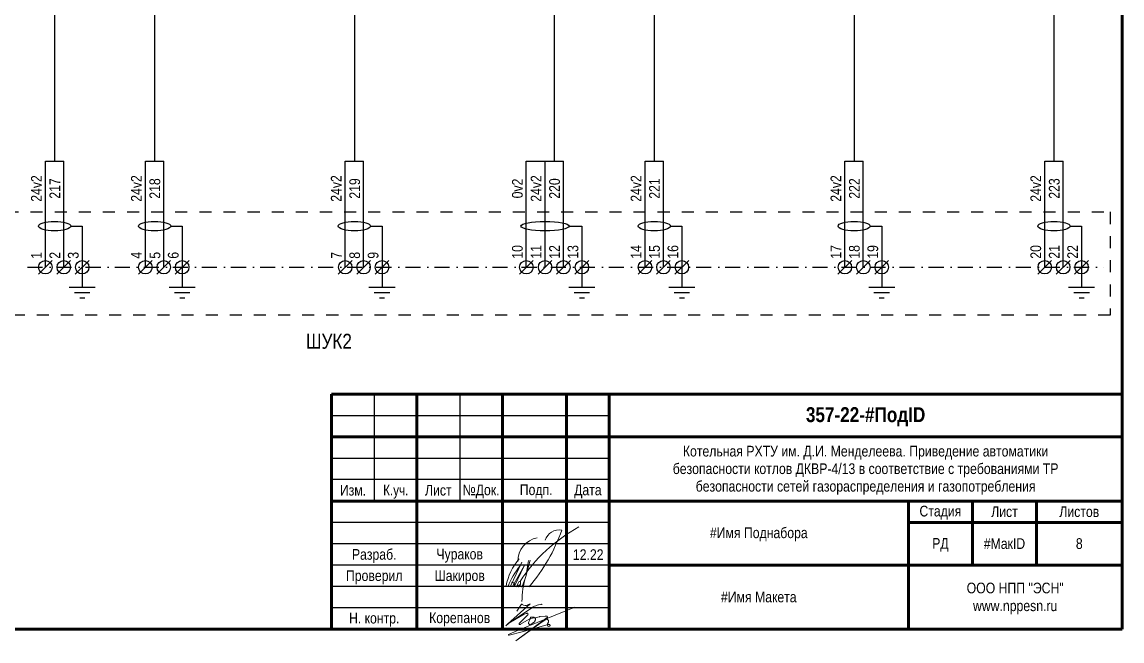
# Model space of a CAD drawing. Header units: millimetres. Extents: x -6000 to 26000, y -6000 to 26000.
# Drawn here: x 157.6 to 415, y -1810.6 to -1665.8 of the extents above; entities that cross this region are included whole.
import ezdxf

# ---------------------------------------------------------------- set-up
doc = ezdxf.new("R2010")
doc.units = ezdxf.units.MM
doc.header["$MEASUREMENT"] = 0
doc.linetypes.add('Штриховая', pattern=[5.644444, 2.822222, -2.822222])
doc.linetypes.add('Штрихпунктирная', pattern=[6.702778, 3.527778, -1.763889, 0, -1.411111])
for name, color, linetype, lineweight in [('0_Ном._пера__1', 7, 'Continuous', 15), ('0_Ном._пера__21', 7, 'Continuous', 30), ('0_Ном._пера__246', 7, 'Continuous', 100), ('2D - Общий_Ном._пера__21', 7, 'Continuous', 30), ('Аннотация - Текст_Ном._пера__1', 7, 'Continuous', 15)]:
    doc.layers.add(name, color=color, linetype=linetype, lineweight=lineweight)
doc.layers.add('0_Ном._пера__9', color=7, linetype='Continuous', lineweight=15, true_color=0x3dad99)
doc.styles.add('СГЕНЕРИР_СТИЛЬ_1', font='')
doc.styles.add('СГЕНЕРИР_СТИЛЬ_4', font='')
doc.styles.get('СГЕНЕРИР_СТИЛЬ_1').set_extended_font_data('Arial Narrow')
doc.styles.get('СГЕНЕРИР_СТИЛЬ_4').set_extended_font_data('Arial Narrow', bold=True)

msp = doc.modelspace()

# ---------------------------------------------------------------- linework, layer by layer
at = {"layer": '0_Ном._пера__21', "color": 7, "linetype": 'Continuous', "lineweight": 30}
for p, q in [((415, -1752.87), (230, -1752.87)), ((230, -1752.87), (230, -1807.87)), ((240, -1752.87), (240, -1777.87)), ((250, -1752.87), (250, -1807.87)), ((260, -1752.87), (260, -1777.87)), ((270, -1752.87), (270, -1807.87)), ((285, -1752.87), (285, -1807.87)), ((295, -1752.87), (295, -1807.87)), ((230, -1757.87), (295, -1757.87)), ((415, -1762.87), (230, -1762.87)), ((230, -1767.87), (295, -1767.87)), ((295, -1772.87), (230, -1772.87)), ((415, -1777.87), (230, -1777.87)), ((365, -1807.87), (365, -1777.87)), ((380, -1777.87), (380, -1792.87)), ((395, -1777.87), (395, -1792.87)), ((295, -1782.87), (230, -1782.87)), ((415, -1782.87), (365, -1782.87)), ((295, -1787.87), (230, -1787.87)), ((295, -1792.87), (230, -1792.87)), ((415, -1792.87), (295, -1792.87)), ((295, -1797.87), (230, -1797.87)), ((295, -1802.87), (230, -1802.87))]:
    msp.add_line(p, q, dxfattribs=at)
at = {"layer": '0_Ном._пера__246', "color": 7, "linetype": 'Continuous', "lineweight": 100}
for p, q in [((415, -1752.87), (230, -1752.87)), ((230, -1752.87), (230, -1807.87)), ((250, -1752.87), (250, -1807.87)), ((270, -1752.87), (270, -1807.87)), ((285, -1752.87), (285, -1807.87)), ((295, -1752.87), (295, -1807.87)), ((415, -1762.87), (230, -1762.87)), ((415, -1777.87), (230, -1777.87)), ((365, -1807.87), (365, -1777.87)), ((380, -1777.87), (380, -1792.87)), ((395, -1777.87), (395, -1792.87)), ((415, -1782.87), (365, -1782.87)), ((415, -1792.87), (295, -1792.87))]:
    msp.add_line(p, q, dxfattribs=at)
at = {"layer": '0_Ном._пера__246', "color": 7, "linetype": 'Continuous', "lineweight": 100, "flags": 128}
msp.add_lwpolyline([(415, -1807.87), (415, -1520.87), (20, -1520.87), (20, -1807.87)], close=True, dxfattribs=at)
at = {"layer": '0_Ном._пера__9', "color": 135, "linetype": 'Continuous', "lineweight": 15, "true_color": 0x3dad99}
for p, q in [((274.54, -1792.21), (271.86, -1797.76)), ((272.35, -1797.86), (275.1, -1793.07)), ((275.1, -1793.07), (272.84, -1797.76)), ((275.49, -1795.51), (276.47, -1791.74)), ((275.49, -1795.51), (276.07, -1791.77)), ((274.53, -1798.02), (275.27, -1796.27)), ((273.33, -1797.86), (273.51, -1797.54)), ((274.27, -1796.93), (274.13, -1797.97))]:
    msp.add_line(p, q, dxfattribs=at)
at = {"layer": '0_Ном._пера__9', "color": 135, "linetype": 'Continuous', "lineweight": 15, "true_color": 0x3dad99, "flags": 128}
for points in [[(273.37, -1803.63), (274.48, -1801.99, -0.414214), (274.51, -1801.99), (274.64, -1802.08, 0.267949), (275.98, -1802.18), (276.48, -1801.94, -0.775573), (276.51, -1801.97), (271.17, -1806.72), (270.81, -1807.06), (270.95, -1806.92, 0.030067), (271.39, -1806.55), (276.91, -1802.86, -0.091908), (278.11, -1802.27), (279.12, -1802.01, -0.933541), (279.19, -1802.13)], [(271.87, -1806.24), (275.11, -1804.39, -0.08719), (275.64, -1804.16), (275.75, -1804.14, -0.702393), (275.98, -1804.47), (273.94, -1806.5, 0.136086), (273.9, -1806.61, 0.443716), (274.02, -1806.75), (274.18, -1806.75, 0.161222), (274.25, -1806.72), (276.29, -1805.52, -0.026522), (276.38, -1805.46, -0.768791), (276.46, -1805.53), (276.23, -1805.97, 0.105043), (276.11, -1806.38, 0.43472), (276.54, -1806.84, 0.16132), (276.66, -1806.8), (277.28, -1806.34, 0.102211), (277.56, -1806.03), (277.58, -1805.99, -0.023478), (277.62, -1805.93, 0.197304), (277.75, -1805.37, 0.161257), (277.69, -1805.26, 0.094433), (277.46, -1805.11), (277.44, -1805.1, 0.083774), (277.2, -1805.05, 0.05387), (276.8, -1805.07, 0.985858), (276.69, -1805.38), (278.65, -1804.95, -0.027151), (278.73, -1804.93), (280.02, -1804.79, -0.046388), (280.15, -1804.79), (280.38, -1804.8, -0.65616), (280.5, -1805.16), (273.14, -1810.63), (279.32, -1806.14), (280.16, -1805.58), (280.27, -1805.56, -0.038414), (280.38, -1805.55), (280.48, -1805.55), (280.5, -1805.56, -0.402341), (280.8, -1806.16, 0.020676), (280.78, -1806.22), (280.55, -1806.6, 0.467701), (280.83, -1807.21, 0.131652), (281.07, -1807.12, 0.726247), (280.97, -1806.75), (280.88, -1806.74, 0.115506), (280.74, -1806.75), (274.6, -1808.46), (271.6, -1809.29), (271.48, -1809.28, -0.747293), (271.44, -1809.13), (273.5, -1808.15), (286.93, -1802.68)]]:
    msp.add_lwpolyline(points, format="xyb", dxfattribs=at)
at = {"layer": '0_Ном._пера__9', "color": 135, "linetype": 'Continuous', "lineweight": 15, "true_color": 0x3dad99}
for centre, radius, start, end in [((306.41, -1817.7), 38.51, 118.6981, 146.8966), ((279.27, -1792.01), 5.66, 101.6434, 180.3746), ((243.78, -1770.36), 42.61, 319.6537, 340.3805), ((283.34, -1788.14), 3.52, 80.6082, 161.7985), ((283.79, -1800.1), 13.12, 138.6736, 169.7126), ((286.05, -1803.11), 15.59, 139.9163, 160.3208), ((296.11, -1801.75), 21.55, 163.167, 179.0964), ((272.19, -1797.56), 0.668, 353.3227, 96.6773), ((273.35, -1797.26), 0.661, 268.7016, 341.1724)]:
    msp.add_arc(centre, radius, start, end, dxfattribs=at)
msp.add_ellipse((273.9, -1797.33), major_axis=(0.248, 0.662), ratio=0.421875, dxfattribs=at)
at = {"layer": '2D - Общий_Ном._пера__21', "color": 7, "linetype": 'Continuous', "lineweight": 30}
for p, q in [((165.2, -1632.65), (165.2, -1698.33)), ((188.6, -1632.65), (188.6, -1698.33)), ((235.37, -1632.65), (235.37, -1698.33)), ((282.14, -1632.65), (282.14, -1698.33)), ((305.53, -1632.65), (305.53, -1698.33)), ((352.31, -1632.65), (352.31, -1698.33)), ((399.08, -1632.65), (399.08, -1698.33)), ((163.04, -1723.16), (163.04, -1698.33)), ((163.04, -1698.33), (167.35, -1698.33)), ((167.35, -1723.16), (167.35, -1698.33)), ((186.44, -1723.16), (186.44, -1698.33)), ((186.44, -1698.33), (190.75, -1698.33)), ((190.75, -1723.16), (190.75, -1698.33)), ((233.21, -1723.16), (233.21, -1698.33)), ((233.21, -1698.33), (237.52, -1698.33)), ((237.52, -1723.16), (237.52, -1698.33)), ((275.6, -1723.16), (275.6, -1698.33)), ((275.6, -1698.33), (284.29, -1698.33)), ((279.98, -1723.16), (279.98, -1698.33)), ((284.29, -1723.16), (284.29, -1698.33)), ((303.38, -1723.16), (303.38, -1698.33)), ((303.38, -1698.33), (307.69, -1698.33)), ((307.69, -1723.16), (307.69, -1698.33)), ((350.15, -1723.16), (350.15, -1698.33)), ((350.15, -1698.33), (354.46, -1698.33)), ((354.46, -1723.16), (354.46, -1698.33)), ((396.92, -1723.16), (396.92, -1698.33)), ((396.92, -1698.33), (401.23, -1698.33)), ((401.23, -1723.16), (401.23, -1698.33)), ((168.97, -1713.53), (171.66, -1713.53)), ((171.66, -1713.53), (171.66, -1723.16)), ((192.36, -1713.53), (195.06, -1713.53)), ((195.06, -1713.53), (195.06, -1723.16)), ((239.13, -1713.53), (241.83, -1713.53)), ((241.83, -1713.53), (241.83, -1723.16)), ((285.62, -1713.53), (288.6, -1713.53)), ((288.6, -1713.53), (288.6, -1723.16)), ((309.3, -1713.53), (312, -1713.53)), ((312, -1713.53), (312, -1723.16)), ((356.07, -1713.53), (358.77, -1713.53)), ((358.77, -1713.53), (358.77, -1723.16)), ((402.84, -1713.53), (405.54, -1713.53)), ((405.54, -1713.53), (405.54, -1723.16)), ((161.42, -1724.79), (164.65, -1721.55)), ((165.73, -1724.79), (168.96, -1721.55)), ((170.04, -1724.79), (173.27, -1721.55)), ((184.81, -1724.79), (188.05, -1721.55)), ((189.12, -1724.79), (192.36, -1721.55)), ((193.44, -1724.79), (196.67, -1721.55)), ((231.58, -1724.79), (234.82, -1721.55)), ((235.9, -1724.79), (239.13, -1721.55)), ((240.21, -1724.79), (243.44, -1721.55)), ((273.97, -1724.79), (277.21, -1721.55)), ((278.36, -1724.79), (281.59, -1721.55)), ((282.67, -1724.79), (285.9, -1721.55)), ((286.98, -1724.79), (290.21, -1721.55)), ((301.75, -1724.79), (304.99, -1721.55)), ((306.06, -1724.79), (309.3, -1721.55)), ((310.37, -1724.79), (313.61, -1721.55)), ((348.52, -1724.79), (351.76, -1721.55)), ((352.83, -1724.79), (356.07, -1721.55)), ((357.15, -1724.79), (360.38, -1721.55)), ((395.29, -1724.79), (398.53, -1721.55)), ((399.61, -1724.79), (402.84, -1721.55)), ((403.92, -1724.79), (407.15, -1721.55)), ((171.66, -1723.16), (171.66, -1727.85)), ((195.06, -1723.16), (195.06, -1727.85)), ((241.83, -1723.16), (241.83, -1727.85)), ((288.6, -1723.16), (288.6, -1727.85)), ((312, -1723.16), (312, -1727.85)), ((358.77, -1723.16), (358.77, -1727.85)), ((405.54, -1723.16), (405.54, -1727.85)), ((168.61, -1727.85), (174.71, -1727.85)), ((169.85, -1729.09), (173.48, -1729.09)), ((192.01, -1727.85), (198.11, -1727.85)), ((193.24, -1729.09), (196.88, -1729.09)), ((238.78, -1727.85), (244.88, -1727.85)), ((240.02, -1729.09), (243.65, -1729.09)), ((285.55, -1727.85), (291.65, -1727.85)), ((286.79, -1729.09), (290.42, -1729.09)), ((308.95, -1727.85), (315.05, -1727.85)), ((310.18, -1729.09), (313.82, -1729.09)), ((355.72, -1727.85), (361.82, -1727.85)), ((356.95, -1729.09), (360.59, -1729.09)), ((402.49, -1727.85), (408.59, -1727.85)), ((403.73, -1729.09), (407.36, -1729.09)), ((171.08, -1730.32), (172.25, -1730.32)), ((194.48, -1730.32), (195.65, -1730.32)), ((241.25, -1730.32), (242.42, -1730.32)), ((288.02, -1730.32), (289.19, -1730.32)), ((311.42, -1730.32), (312.59, -1730.32)), ((358.19, -1730.32), (359.36, -1730.32)), ((404.96, -1730.32), (406.13, -1730.32))]:
    msp.add_line(p, q, dxfattribs=at)
at = {"layer": '2D - Общий_Ном._пера__21', "color": 7, "linetype": 'Штриховая', "lineweight": 30}
for p, q in [((24.11, -1710.22), (412.23, -1710.22)), ((412.23, -1710.22), (412.23, -1734.37)), ((412.23, -1734.37), (24.11, -1734.37))]:
    msp.add_line(p, q, dxfattribs=at)
at = {"layer": '2D - Общий_Ном._пера__21', "color": 7, "linetype": 'Штрихпунктирная', "lineweight": 30}
msp.add_line((158.86, -1723.16), (410.62, -1723.16), dxfattribs=at)
at = {"layer": '2D - Общий_Ном._пера__21', "color": 7, "linetype": 'Continuous', "lineweight": 30}
for centre in [(163.04, -1723.16), (167.35, -1723.16), (171.66, -1723.16), (186.44, -1723.16), (190.75, -1723.16), (195.06, -1723.16), (233.21, -1723.16), (237.52, -1723.16), (241.83, -1723.16), (275.6, -1723.16), (279.98, -1723.16), (284.29, -1723.16), (288.6, -1723.16), (303.38, -1723.16), (307.69, -1723.16), (312, -1723.16), (350.15, -1723.16), (354.46, -1723.16), (358.77, -1723.16), (396.92, -1723.16), (401.23, -1723.16), (405.54, -1723.16)]:
    msp.add_circle(centre, 1.57, dxfattribs=at)
for centre, major_axis, ratio in [((165.2, -1713.53), (3.77, 0), 0.293314), ((188.6, -1713.53), (3.77, 0), 0.293314), ((235.37, -1713.53), (3.77, 0), 0.293314), ((279.98, -1713.53), (5.64, 0), 0.196058), ((305.53, -1713.53), (3.77, 0), 0.293314), ((352.31, -1713.53), (3.77, 0), 0.293314), ((399.08, -1713.53), (3.77, 0), 0.293314)]:
    msp.add_ellipse(centre, major_axis=major_axis, ratio=ratio, dxfattribs=at)

# ---------------------------------------------------------------- texts
at = {"layer": '0_Ном._пера__1', "color": 7, "linetype": 'Continuous', "lineweight": 15, "attachment_point": 5}
for s, insert, char_height, style in [('\\A1;{\\pqc;\\fArial Narrow|b1|i0|c204|p34;357-22\\fArial Narrow|b1|i0|c204|p34;-\\fArial Narrow|b1|i0|c204|p34;#ПодID}', (355, -1758.16), 3.5, 'СГЕНЕРИР_СТИЛЬ_4'), ('\\A1;{\\pqc;\\fArial Narrow|b0|i0|c204|p34;Изм.}', (235.04, -1775.35), 2.5, 'СГЕНЕРИР_СТИЛЬ_1'), ('\\A1;{\\W0.950000x;\\pqc;\\fArial Narrow|b0|i0|c204|p34;К.уч.}', (245.04, -1775.7), 2.5, 'СГЕНЕРИР_СТИЛЬ_1'), ('\\A1;{\\pqc;\\fArial Narrow|b0|i0|c204|p34;Лист}', (255, -1775.35), 2.5, 'СГЕНЕРИР_СТИЛЬ_1'), ('\\A1;{\\pqc;\\fArial Narrow|b0|i0|c204|p34;№Док.}', (265, -1775.63), 2.5, 'СГЕНЕРИР_СТИЛЬ_1'), ('\\A1;{\\pqc;\\fArial Narrow|b0|i0|c204|p34; Подп.}', (277.5, -1775.59), 2.5, 'СГЕНЕРИР_СТИЛЬ_1'), ('\\A1;{\\pqc;\\fArial Narrow|b0|i0|c204|p34;Дата}', (290, -1775.63), 2.5, 'СГЕНЕРИР_СТИЛЬ_1'), ('\\A1;{\\pqc;\\fArial Narrow|b0|i0|c204|p34;Стадия}', (372.5, -1780.59), 2.5, 'СГЕНЕРИР_СТИЛЬ_1'), ('\\A1;{\\pqc;\\fArial Narrow|b0|i0|c204|p34;Лист}', (387.5, -1780.38), 2.5, 'СГЕНЕРИР_СТИЛЬ_1'), ('\\A1;{\\pqc;\\fArial Narrow|b0|i0|c204|p34;Листов}', (405, -1780.38), 2.5, 'СГЕНЕРИР_СТИЛЬ_1'), ('\\A1;{\\pqc;\\fArial Narrow|b0|i0|c204|p34;#Имя Поднабора}', (330, -1785.68), 2.5, 'СГЕНЕРИР_СТИЛЬ_1'), ('\\A1;{\\pqc;\\fArial Narrow|b0|i0|c204|p34;РД}', (372.5, -1788.15), 2.5, 'СГЕНЕРИР_СТИЛЬ_1'), ('\\A1;{\\pqc;\\fArial Narrow|b0|i0|c204|p34;#МакID}', (387.5, -1787.85), 2.5, 'СГЕНЕРИР_СТИЛЬ_1'), ('\\A1;{\\pqc;\\fArial Narrow|b0|i0|c204|p34;#Имя Макета}', (330, -1800.35), 2.5, 'СГЕНЕРИР_СТИЛЬ_1')]:
    msp.add_mtext(s, dxfattribs=dict(at, insert=insert, char_height=char_height, style=style))
at = {"layer": '0_Ном._пера__1', "color": 7, "linetype": 'Continuous', "lineweight": 15, "insert": (355, -1770.68), "char_height": 2.5, "width": 102.1134, "attachment_point": 5, "line_spacing_factor": 0.984993, "style": 'СГЕНЕРИР_СТИЛЬ_1'}
msp.add_mtext('\\A1;{\\pqc;\\fArial Narrow|b0|i0|c204|p34;Котельная РХТУ им. Д.И. Менделеева. Приведение автоматики безопасности котлов ДКВР-4/13 в соответствие с требованиями ТР безопасности сетей газораспределения и газопотребления}', dxfattribs=at)
at = {"layer": '0_Ном._пера__1', "color": 7, "linetype": 'Continuous', "lineweight": 15, "insert": (390, -1800.68), "char_height": 2.5, "attachment_point": 5, "line_spacing_factor": 0.996855, "style": 'СГЕНЕРИР_СТИЛЬ_1'}
msp.add_mtext('\\A1;{\\pqc;\\fArial Narrow|b0|i0|c204|p34;ООО НПП "ЭСН"\\P\\pqc;\\fArial Narrow|b0|i0|c204|p34;www.nppesn.ru}', dxfattribs=at)
at = {"layer": 'Аннотация - Текст_Ном._пера__1', "color": 7, "linetype": 'Continuous', "lineweight": 15, "char_height": 2.5, "attachment_point": 2, "rotation": 90, "style": 'СГЕНЕРИР_СТИЛЬ_1'}
for s, insert in [('\\A1;{\\pqc;\\fArial Narrow|b0|i0|c204|p34;24\\fArial Narrow|b0|i0|c204|p34;v2}', (159.7, -1704.72)), ('\\A1;{\\pqc;\\fArial Narrow|b0|i0|c204|p34;21\\fArial Narrow|b0|i0|c204|p34;7}', (164.01, -1704.72)), ('\\A1;{\\pqc;\\fArial Narrow|b0|i0|c204|p34;24\\fArial Narrow|b0|i0|c204|p34;v2}', (183.09, -1704.72)), ('\\A1;{\\pqc;\\fArial Narrow|b0|i0|c204|p34;2\\fArial Narrow|b0|i0|c204|p34;18}', (187.4, -1704.72)), ('\\A1;{\\pqc;\\fArial Narrow|b0|i0|c204|p34;24\\fArial Narrow|b0|i0|c204|p34;v2}', (229.86, -1704.72)), ('\\A1;{\\pqc;\\fArial Narrow|b0|i0|c204|p34;2\\fArial Narrow|b0|i0|c204|p34;19}', (234.18, -1704.72)), ('\\A1;{\\pqc;\\fArial Narrow|b0|i0|c204|p34;0\\fArial Narrow|b0|i0|c204|p34;v2}', (272.25, -1704.72)), ('\\A1;{\\pqc;\\fArial Narrow|b0|i0|c204|p34;24\\fArial Narrow|b0|i0|c204|p34;v2}', (276.64, -1704.72)), ('\\A1;{\\pqc;\\fArial Narrow|b0|i0|c204|p34;2\\fArial Narrow|b0|i0|c204|p34;20}', (280.95, -1704.72)), ('\\A1;{\\pqc;\\fArial Narrow|b0|i0|c204|p34;24\\fArial Narrow|b0|i0|c204|p34;v2}', (300.03, -1704.72)), ('\\A1;{\\pqc;\\fArial Narrow|b0|i0|c204|p34;2\\fArial Narrow|b0|i0|c204|p34;21}', (304.34, -1704.72)), ('\\A1;{\\pqc;\\fArial Narrow|b0|i0|c204|p34;24\\fArial Narrow|b0|i0|c204|p34;v2}', (346.8, -1704.72)), ('\\A1;{\\pqc;\\fArial Narrow|b0|i0|c204|p34;2\\fArial Narrow|b0|i0|c204|p34;22}', (351.11, -1704.72)), ('\\A1;{\\pqc;\\fArial Narrow|b0|i0|c204|p34;24\\fArial Narrow|b0|i0|c204|p34;v2}', (393.57, -1704.72)), ('\\A1;{\\pqc;\\fArial Narrow|b0|i0|c204|p34;2\\fArial Narrow|b0|i0|c204|p34;23}', (397.89, -1704.72)), ('\\A1;{\\pqc;\\fArial Narrow|b0|i0|c204|p34;10}', (272.25, -1719.56)), ('\\A1;{\\pqc;\\fArial Narrow|b0|i0|c204|p34;1\\fArial Narrow|b0|i0|c204|p34;1}', (276.64, -1719.56)), ('\\A1;{\\pqc;\\fArial Narrow|b0|i0|c204|p34;1\\fArial Narrow|b0|i0|c204|p34;2}', (280.95, -1719.56)), ('\\A1;{\\pqc;\\fArial Narrow|b0|i0|c204|p34;1\\fArial Narrow|b0|i0|c204|p34;3}', (285.26, -1719.56)), ('\\A1;{\\pqc;\\fArial Narrow|b0|i0|c204|p34;1\\fArial Narrow|b0|i0|c204|p34;4}', (300.03, -1719.56)), ('\\A1;{\\pqc;\\fArial Narrow|b0|i0|c204|p34;1\\fArial Narrow|b0|i0|c204|p34;5}', (304.34, -1719.56)), ('\\A1;{\\pqc;\\fArial Narrow|b0|i0|c204|p34;1\\fArial Narrow|b0|i0|c204|p34;6}', (308.65, -1719.56)), ('\\A1;{\\pqc;\\fArial Narrow|b0|i0|c204|p34;1\\fArial Narrow|b0|i0|c204|p34;7}', (346.8, -1719.56)), ('\\A1;{\\pqc;\\fArial Narrow|b0|i0|c204|p34;1\\fArial Narrow|b0|i0|c204|p34;8}', (351.11, -1719.56)), ('\\A1;{\\pqc;\\fArial Narrow|b0|i0|c204|p34;1\\fArial Narrow|b0|i0|c204|p34;9}', (355.43, -1719.56)), ('\\A1;{\\pqc;\\fArial Narrow|b0|i0|c204|p34;20}', (393.57, -1719.56)), ('\\A1;{\\pqc;\\fArial Narrow|b0|i0|c204|p34;2\\fArial Narrow|b0|i0|c204|p34;1}', (397.89, -1719.56)), ('\\A1;{\\pqc;\\fArial Narrow|b0|i0|c204|p34;2\\fArial Narrow|b0|i0|c204|p34;2}', (402.2, -1719.56)), ('\\A1;{\\pqc;\\fArial Narrow|b0|i0|c204|p34;1}', (159.7, -1720.36)), ('\\A1;{\\pqc;\\fArial Narrow|b0|i0|c204|p34;2}', (164.01, -1720.36)), ('\\A1;{\\pqc;\\fArial Narrow|b0|i0|c204|p34;3}', (168.32, -1720.36)), ('\\A1;{\\pqc;\\fArial Narrow|b0|i0|c204|p34;4}', (183.1, -1720.36)), ('\\A1;{\\pqc;\\fArial Narrow|b0|i0|c204|p34;5}', (187.44, -1720.36)), ('\\A1;{\\pqc;\\fArial Narrow|b0|i0|c204|p34;6}', (191.72, -1720.36)), ('\\A1;{\\pqc;\\fArial Narrow|b0|i0|c204|p34;7}', (229.9, -1720.36)), ('\\A1;{\\pqc;\\fArial Narrow|b0|i0|c204|p34;8}', (234.18, -1720.36)), ('\\A1;{\\pqc;\\fArial Narrow|b0|i0|c204|p34;9}', (238.49, -1720.36))]:
    msp.add_mtext(s, dxfattribs=dict(at, insert=insert))
at = {"layer": 'Аннотация - Текст_Ном._пера__1', "color": 7, "linetype": 'Continuous', "lineweight": 15, "attachment_point": 2, "style": 'СГЕНЕРИР_СТИЛЬ_1'}
for s, insert, char_height in [('\\A1;{\\pqc;\\fArial Narrow|b0|i0|c204|p34;ШУК\\fArial Narrow|b0|i0|c204|p34;2}', (229.39, -1738.73), 3.5), ('\\A1;{\\pqc;\\fArial Narrow|b0|i0|c204|p34;Разраб.}', (240, -1789.11), 2.5), ('\\A1;{\\pqc;\\fArial Narrow|b0|i0|c204|p34;Чураков}', (260, -1789.03), 2.5), ('\\A1;{\\pqc;\\fArial Narrow|b0|i0|c204|p34;8}', (405, -1786.58), 2.5), ('\\A1;{\\pqc;\\fArial Narrow|b0|i0|c204|p34;12.22}', (290.08, -1789.17), 2.5), ('\\A1;{\\pqc;\\fArial Narrow|b0|i0|c204|p34;Проверил}', (240, -1794.08), 2.5), ('\\A1;{\\pqc;\\fArial Narrow|b0|i0|c204|p34;Шакиров}', (260, -1794.08), 2.5), ('\\A1;{\\pqc;\\fArial Narrow|b0|i0|c204|p34;Н. контр.}', (240, -1804.03), 2.5), ('\\A1;{\\pqc;\\fArial Narrow|b0|i0|c204|p34;Корепанов}', (260, -1803.95), 2.5)]:
    msp.add_mtext(s, dxfattribs=dict(at, insert=insert, char_height=char_height))

doc.saveas('drawing.dxf')
